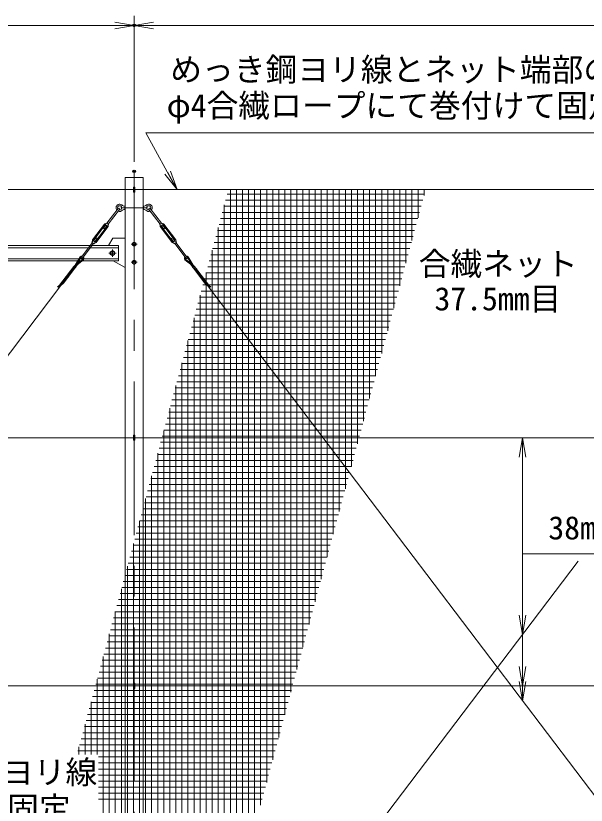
# Model space of a CAD drawing. Units: millimetres at full size; details may follow other scales. Extents: x -16800 to 16800, y -11880 to 11880.
# Drawn here: x -8048 to -3337, y 1571 to 8094 of the extents above; entities that cross this region are included whole.
import ezdxf
from ezdxf.enums import TextEntityAlignment as Align

# ---------------------------------------------------------------- set-up
doc = ezdxf.new("R2010")
doc.units = ezdxf.units.MM
doc.header["$LTSCALE"] = 40
doc.header["$PDMODE"] = 32
doc.header["$PDSIZE"] = 20
doc.linetypes.add('USER1', pattern=[50.8, 31.75, -6.35, 6.35, -6.35])
for name, color, linetype, lineweight in [('0-0_D-STR1', 1, 'Continuous', 18), ('0-1_D-BMK', 2, 'USER1', 13), ('0-2_D-STR3', 3, 'Continuous', 13), ('0-6_D-STR-DIM', 7, 'Continuous', 13), ('0-7_0', 7, 'Continuous', 18), ('0-9_D-STR-TXT', 7, 'Continuous', 13), ('0-A_D-STR2', 7, 'Continuous', 13)]:
    doc.layers.add(name, color=color, linetype=linetype, lineweight=lineweight)
doc.layers.add('0-8_Defpoints', color=253, linetype='Continuous')
doc.styles.add('ＭＳ ゴシック', font='')
doc.styles.get('ＭＳ ゴシック').set_extended_font_data('MS Gothic')

# ---------------------------------------------------------------- blocks, each defined once
blk = doc.blocks.new('_Open')
at = {"layer": '0-7_0'}
blk.add_line((-40, 6.67), (0, 0), dxfattribs=at)
blk.add_lwpolyline([(-40, -6.67), (0, 0), (-40, 0)], dxfattribs=at)

msp = doc.modelspace()

# ---------------------------------------------------------------- linework, layer by layer
at = {"layer": '0-0_D-STR1'}
for p, q in [((-6995.08, 487.52), (-6995.08, 6757.52)), ((-7200.08, 6195.02), (-12940.08, 6195.02)), ((-7200.08, 6178.02), (-12940.08, 6178.02)), ((-7200.08, 6195.02), (-7200.08, 6070.02)), ((-12940.08, 6087.02), (-7200.08, 6087.02))]:
    msp.add_line(p, q, dxfattribs=at)
for points in [[(-6995.08, 6757.52), (-7145.08, 6757.52), (-7145.08, 487.52)], [(-12940.08, 6195.02), (-12940.08, 6070.02), (-7200.08, 6070.02)]]:
    msp.add_lwpolyline(points, dxfattribs=at)
at = {"layer": '0-1_D-BMK'}
for p, q in [((-7070.08, -2293.48), (-7070.08, 6808.52)), ((-7180.08, 6507.52), (-6960.08, 6507.52)), ((-7095.08, 6207.52), (-7045.08, 6207.52)), ((-7220.08, 6132.52), (-7280.08, 6132.52)), ((-7250.08, 6162.52), (-7250.08, 6102.52)), ((-7095.08, 6057.52), (-7045.08, 6057.52))]:
    msp.add_line(p, q, dxfattribs=at)
at = {"layer": '0-2_D-STR3'}
for p, q in [((-12288.4, 6657.52), (-270.08, 6657.52)), ((-7076.08, 6674.52), (-7076.08, 6640.52)), ((-7064.08, 6674.52), (-7064.08, 6640.52)), ((-7201.59, 6501.98), (-7294.57, 6379.22)), ((-7192.02, 6494.73), (-7285, 6371.97)), ((-7174.3, 6515.52), (-7174.3, 6499.52)), ((-7147.86, 6522.52), (-7155.41, 6522.03)), ((-7147.86, 6492.52), (-7155.41, 6493.01)), ((-7147.86, 6522.52), (-7147.86, 6492.52)), ((-7147.86, 6515.52), (-7145.08, 6515.52)), ((-7147.86, 6499.52), (-7145.08, 6499.52)), ((-6995.08, 6515.52), (-6992.3, 6515.52)), ((-6995.08, 6499.52), (-6992.3, 6499.52)), ((-6992.3, 6522.52), (-6992.3, 6492.52)), ((-6992.3, 6522.52), (-6984.75, 6522.03)), ((-6992.3, 6492.52), (-6984.75, 6493.01)), ((-6965.86, 6515.52), (-6965.86, 6499.52)), ((-6948.14, 6494.73), (-6855.11, 6372)), ((-6938.57, 6501.98), (-6845.55, 6379.25)), ((-7315.61, 6371.32), (-7413.42, 6242.18)), ((-7308.83, 6366.18), (-7406.64, 6237.04)), ((-7293.68, 6354.71), (-7391.5, 6225.57)), ((-7286.91, 6349.58), (-7384.72, 6220.44)), ((-7304.83, 6365.66), (-7324.76, 6339.36)), ((-7294.07, 6357.51), (-7306.03, 6366.57)), ((-7297.76, 6381.63), (-7303.8, 6376.42)), ((-7281.81, 6369.56), (-7297.76, 6381.63)), ((-7281.81, 6369.56), (-7285.19, 6362.33)), ((-6858.3, 6369.59), (-6842.36, 6381.67)), ((-6858.3, 6369.59), (-6854.92, 6362.36)), ((-6853.2, 6349.61), (-6755.34, 6220.51)), ((-6846.43, 6354.75), (-6748.57, 6225.64)), ((-6846.04, 6357.55), (-6834.09, 6366.61)), ((-6842.36, 6381.67), (-6836.32, 6376.46)), ((-6835.28, 6365.71), (-6815.35, 6339.41)), ((-6831.28, 6366.23), (-6733.43, 6237.12)), ((-6824.51, 6371.36), (-6726.65, 6242.25)), ((-7415.32, 6219.78), (-7508.3, 6097.02)), ((-7405.76, 6212.54), (-7498.74, 6089.78)), ((-7394.3, 6225.19), (-7406.25, 6234.24)), ((-7385.13, 6259.64), (-7405.06, 6233.34)), ((-7402.57, 6210.12), (-7396.53, 6215.33)), ((-7375.57, 6252.4), (-7395.49, 6226.09)), ((-7375.57, 6252.4), (-7385.13, 6259.64)), ((-7247.58, 6257.52), (-7283.3, 6195.02)), ((-7247.58, 6257.52), (-7145.08, 6257.52)), ((-6764.51, 6252.46), (-6754.94, 6259.71)), ((-6764.51, 6252.46), (-6744.57, 6226.16)), ((-6754.94, 6259.71), (-6735.01, 6233.41)), ((-6745.77, 6225.26), (-6733.81, 6234.32)), ((-6737.49, 6210.2), (-6743.54, 6215.41)), ((-6734.3, 6212.62), (-6641.28, 6089.89)), ((-6724.74, 6219.86), (-6631.72, 6097.13)), ((-7489.28, 6078.22), (-7583.58, 6002.04)), ((-7494.85, 6084), (-7563.51, 6028.53)), ((-7516.43, 6101.82), (-7558.28, 6032.76)), ((-7509.91, 6097.15), (-7539.95, 6047.56)), ((-7243.38, 6070.02), (-7145.08, 6014.57)), ((-6650.73, 6078.32), (-6556.41, 6002.18)), ((-6645.16, 6084.11), (-6576.49, 6028.67)), ((-6630.11, 6097.26), (-6600.05, 6047.69)), ((-6623.59, 6101.94), (-6581.72, 6032.89)), ((-7686.77, 5867.25), (-7568.57, 6023.31)), ((-7653.61, 5884.6), (-7534.84, 6041.41)), ((-7557.76, 6012.61), (-7603.65, 5975.54)), ((-6486.34, 5884.76), (-6605.16, 6041.53)), ((-6582.23, 6012.74), (-6536.33, 5975.69)), ((-6453.17, 5867.42), (-6571.42, 6023.44)), ((-7597.9, 5959.62), (-7643.78, 5922.54)), ((-7577.83, 5986.11), (-7623.71, 5949.04)), ((-6562.15, 5986.25), (-6516.25, 5949.2)), ((-6542.07, 5959.76), (-6496.17, 5922.7)), ((-7638.04, 5906.62), (-7703.61, 5853.65)), ((-7658.11, 5880.12), (-7693.91, 5851.19)), ((-7617.97, 5933.12), (-7663.85, 5896.05)), ((-6522, 5933.27), (-6476.1, 5896.21)), ((-6501.92, 5906.78), (-6436.33, 5853.83)), ((-6481.84, 5880.29), (-6446.02, 5851.37)), ((-12778.37, -871.04), (-7676.01, 5865.66)), ((-6463.93, 5865.83), (-2304.68, 378.35)), ((-12288.4, 4607.52), (-270.08, 4607.52)), ((-7076.08, 4624.52), (-7076.08, 4590.52)), ((-7064.08, 4624.52), (-7064.08, 4590.52)), ((-6782.51, -871.1), (-3403.4, 3587.11)), ((-12288.4, 2557.52), (-270.08, 2557.52)), ((-7076.08, 2574.52), (-7076.08, 2540.52)), ((-7064.08, 2574.52), (-7064.08, 2540.52))]:
    msp.add_line(p, q, dxfattribs=at)
for points in [[(-7295.27, 6358.42), (-7315.19, 6332.11), (-7324.76, 6339.36)], [(-6844.84, 6358.46), (-6824.91, 6332.16), (-6815.35, 6339.41)], [(-7402.57, 6210.12), (-7418.51, 6222.2), (-7415.13, 6229.43)], [(-6737.49, 6210.2), (-6721.55, 6222.28), (-6724.93, 6229.51)]]:
    msp.add_lwpolyline(points, dxfattribs=at)
for points in [[(-7085.06, 6216.17), (-7070.08, 6224.82), (-7055.1, 6216.17), (-7055.1, 6198.87), (-7070.08, 6190.22), (-7085.06, 6198.87)], [(-7232.07, 6122.12), (-7250.08, 6111.72), (-7268.1, 6122.12), (-7268.1, 6142.92), (-7250.08, 6153.32), (-7232.07, 6142.92)], [(-7085.06, 6066.17), (-7070.08, 6074.82), (-7055.1, 6066.17), (-7055.1, 6048.87), (-7070.08, 6040.22), (-7085.06, 6048.87)]]:
    msp.add_lwpolyline(points, close=True, dxfattribs=at)
for centre, radius in [((-7070.08, 6207.52), 13.11), ((-7250.08, 6132.52), 16.09), ((-7070.08, 6057.52), 13.11)]:
    msp.add_circle(centre, radius, dxfattribs=at)
for centre, radius, start, end in [((-7070.08, 6674.52), 6, 0, 180), ((-7070.08, 6640.52), 6, 180, 0), ((-7189.86, 6507.52), 30, 40.33299, 221.32286), ((-7189.86, 6507.52), 17.5, 27.20289, 212.80878), ((-7156.32, 6536), 14, 220.33299, 273.7314), ((-6983.84, 6536), 14, 266.2686, 319.66701), ((-6950.3, 6507.52), 30, 318.69734, 139.66701), ((-6950.3, 6507.52), 17.5, 327.21143, 152.79711), ((-7189.86, 6507.52), 30, 244.39678, 319.66701), ((-7196.81, 6498.35), 6, 322.85982, 142.85982), ((-7189.86, 6507.52), 17.5, 252.91086, 332.79711), ((-7156.32, 6479.04), 14, 86.2686, 139.66701), ((-6983.84, 6479.04), 14, 40.33299, 93.7314), ((-6950.3, 6507.52), 30, 220.33299, 295.62342), ((-6950.3, 6507.52), 17.5, 207.20289, 287.10934), ((-6943.35, 6498.36), 6, 37.16038, 217.16038), ((-7307.24, 6364.98), 10.5, 86.74093, 142.85982), ((-7307.24, 6364.98), 2, 52.85982, 142.85982), ((-7306.41, 6379.45), 4, 266.74093, 310.76057), ((-7295.28, 6355.92), 2, 322.85982, 52.85982), ((-7295.28, 6355.92), 10.5, 322.85982, 18.9787), ((-7281.57, 6360.64), 4, 154.95907, 198.9787), ((-6844.83, 6355.96), 10.5, 161.0415, 217.16038), ((-6858.55, 6360.67), 4, 341.0415, 25.06113), ((-6844.83, 6355.96), 2, 127.16038, 217.16038), ((-6833.71, 6379.49), 4, 229.25964, 273.27927), ((-6832.88, 6365.02), 2, 37.16038, 127.16038), ((-6832.88, 6365.02), 10.5, 37.16038, 93.27927), ((-7405.05, 6235.84), 10.5, 142.85982, 198.9787), ((-7418.76, 6231.12), 4, 334.95907, 18.9787), ((-7405.05, 6235.84), 2, 142.85982, 232.85982), ((-7393.91, 6212.3), 4, 86.74093, 130.76057), ((-7393.09, 6226.78), 2, 232.85982, 322.85982), ((-7393.09, 6226.78), 10.5, 266.74093, 322.85982), ((-6746.98, 6226.85), 10.5, 217.16038, 273.27927), ((-6746.98, 6226.85), 2, 217.16038, 307.16038), ((-6746.15, 6212.37), 4, 49.25964, 93.27927), ((-6735.02, 6235.91), 2, 307.16038, 37.16038), ((-6735.02, 6235.91), 10.5, 341.0415, 37.16038), ((-6721.31, 6231.2), 4, 161.0415, 205.06113), ((-7502.59, 6090.34), 18, 81.37038, 140.03485), ((-7502.59, 6090.34), 10, 112.08416, 137.03438), ((-7503.52, 6093.4), 6, 142.85982, 322.85982), ((-7502.59, 6090.34), 10, 320.6701, 32.93223), ((-7502.59, 6090.34), 18, 317.6841, 41.22662), ((-6637.43, 6090.45), 18, 138.79358, 222.3361), ((-6637.43, 6090.45), 10, 147.08797, 219.35011), ((-6636.5, 6093.51), 6, 217.16038, 37.16038), ((-6637.43, 6090.45), 18, 39.98535, 98.64982), ((-6637.43, 6090.45), 10, 42.98582, 67.93604), ((-7564.72, 5978.7), 30, 128.93346, 142.85982), ((-7544.66, 6005.2), 30, 128.93346, 142.85982), ((-7576.61, 6035.95), 30, 308.93337, 322.85982), ((-6563.39, 6036.08), 30, 217.16038, 231.08683), ((-6595.33, 6005.32), 30, 37.16038, 51.08674), ((-6575.25, 5978.83), 30, 37.16038, 51.08674), ((-7604.86, 5925.71), 30, 128.93346, 142.85982), ((-7636.82, 5956.45), 30, 308.93337, 322.85982), ((-7584.79, 5952.2), 30, 128.93346, 142.85982), ((-7616.75, 5982.95), 30, 308.93337, 322.85982), ((-7596.68, 6009.45), 30, 308.93337, 322.85982), ((-6543.31, 6009.59), 30, 217.16038, 231.08683), ((-6523.23, 5983.1), 30, 217.16038, 231.08683), ((-6555.18, 5952.34), 30, 37.16038, 51.08674), ((-6503.15, 5956.61), 30, 217.16038, 231.08683), ((-6535.1, 5925.85), 30, 37.16038, 51.08674), ((-7645, 5872.71), 30, 128.93346, 142.85982), ((-7676.96, 5903.46), 30, 308.93337, 322.85982), ((-7624.93, 5899.21), 30, 128.93346, 142.85982), ((-7656.89, 5929.96), 30, 308.93337, 322.85982), ((-6483.07, 5930.12), 30, 217.16038, 231.08683), ((-6515.02, 5899.36), 30, 37.16038, 51.08674), ((-6462.99, 5903.63), 30, 217.16038, 231.08683), ((-6494.94, 5872.87), 30, 37.16038, 51.08674), ((-7681.37, 5921.19), 71.11, 251.77394, 259.83809), ((-6458.59, 5921.36), 71.11, 280.18211, 288.24626), ((-7070.08, 4624.52), 6, 0, 180), ((-7070.08, 4590.52), 6, 180, 0), ((-7070.08, 2574.52), 6, 0, 180), ((-7070.08, 2540.52), 6, 180, 0)]:
    msp.add_arc(centre, radius, start, end, dxfattribs=at)
at = {"layer": '0-6_D-STR-DIM'}
for p, q in [((-7070.08, 6888.52), (-7070.08, 8094.14)), ((-7070.08, 6888.52), (-7070.08, 8094.14)), ((-13070.08, 8014.14), (-7070.08, 8014.14)), ((-7070.08, 8014.14), (-1070.08, 8014.14))]:
    msp.add_line(p, q, dxfattribs=at)
at = {"layer": '0-8_Defpoints'}
for p in [(-7070.08, 8014.14), (-7070.08, 6808.52)]:
    msp.add_point(p, dxfattribs=at)
at = {"layer": '0-9_D-STR-TXT'}
for p, q in [((-3862.45, 3913.2), (-3862.45, 2435.59)), ((-3862.45, 3913.2), (-3862.45, 2983.46)), ((-3862.45, 3648.01), (-3862.45, 2559.52))]:
    msp.add_line(p, q, dxfattribs=at)
for points in [[(-1104.27, 7128.16), (-6972.94, 7128.16), (-6716.67, 6659.28)], [(-1191.75, 3648.01), (-3862.45, 3648.01), (-3862.45, 4605.52)]]:
    msp.add_lwpolyline(points, dxfattribs=at)
at = {"layer": '0-A_D-STR2'}
for p, q in [((-6275.84, 638.89), (-6275.84, 6657.52)), ((-6225.84, 825.5), (-6225.84, 6657.52)), ((-6175.84, 1012.1), (-6175.84, 6657.52)), ((-6125.84, 1198.7), (-6125.84, 6657.52)), ((-6075.84, 1385.3), (-6075.84, 6657.52)), ((-6025.84, 1571.91), (-6025.84, 6657.52)), ((-5975.84, 1758.51), (-5975.84, 6657.52)), ((-5925.84, 1945.11), (-5925.84, 6657.52)), ((-5875.84, 2131.71), (-5875.84, 6657.52)), ((-5825.84, 2318.32), (-5825.84, 6657.52)), ((-5775.84, 2504.92), (-5775.84, 6657.52)), ((-5725.84, 2691.52), (-5725.84, 6657.52)), ((-5675.84, 2878.12), (-5675.84, 6657.52)), ((-5625.84, 3064.73), (-5625.84, 6657.52)), ((-5575.84, 3251.33), (-5575.84, 6657.52)), ((-5525.84, 3437.93), (-5525.84, 6657.52)), ((-5475.84, 3624.53), (-5475.84, 6657.52)), ((-5425.84, 3811.14), (-5425.84, 6657.52)), ((-5375.84, 3997.74), (-5375.84, 6657.52)), ((-5325.84, 4184.34), (-5325.84, 6657.52)), ((-5275.84, 4370.94), (-5275.84, 6657.52)), ((-5225.84, 4557.55), (-5225.84, 6657.52)), ((-5175.84, 4744.15), (-5175.84, 6657.52)), ((-5125.84, 4930.75), (-5125.84, 6657.52)), ((-5075.84, 5117.35), (-5075.84, 6657.52)), ((-5025.84, 5303.96), (-5025.84, 6657.52)), ((-4975.84, 5490.56), (-4975.84, 6657.52)), ((-4925.84, 5677.16), (-4925.84, 6657.52)), ((-4875.84, 5863.76), (-4875.84, 6657.52)), ((-4825.84, 6050.37), (-4825.84, 6657.52)), ((-4775.84, 6236.97), (-4775.84, 6657.52)), ((-4725.84, 6423.57), (-4725.84, 6657.52)), ((-4675.84, 6610.17), (-4675.84, 6657.52)), ((-6302.2, 6620), (-4673.21, 6620)), ((-6325.84, 512.52), (-6325.84, 6531.77)), ((-6315.6, 6570), (-4686.61, 6570)), ((-6342.39, 6470), (-4713.4, 6470)), ((-6329, 6520), (-4700.01, 6520)), ((-6355.79, 6420), (-4726.8, 6420)), ((-6375.84, 512.52), (-6375.84, 6345.16)), ((-6369.19, 6370), (-4740.2, 6370)), ((-6395.98, 6270), (-4766.99, 6270)), ((-6382.59, 6320), (-4753.6, 6320)), ((-6409.38, 6220), (-4780.39, 6220)), ((-6425.84, 512.52), (-6425.84, 6158.56)), ((-6422.78, 6170), (-4793.79, 6170)), ((-6449.57, 6070), (-4820.58, 6070)), ((-6436.18, 6120), (-4807.19, 6120)), ((-6462.97, 6020), (-4833.98, 6020)), ((-6476.37, 5970), (-4847.38, 5970)), ((-6475.84, 512.52), (-6475.84, 5971.96)), ((-6489.77, 5920), (-4860.78, 5920)), ((-6516.56, 5820), (-4887.57, 5820)), ((-6503.16, 5870), (-4874.17, 5870)), ((-6529.96, 5770), (-4900.97, 5770)), ((-6525.84, 512.52), (-6525.84, 5785.36)), ((-6543.36, 5720), (-4914.37, 5720)), ((-6570.15, 5620), (-4941.16, 5620)), ((-6556.75, 5670), (-4927.76, 5670)), ((-6583.55, 5570), (-4954.56, 5570)), ((-6575.84, 512.52), (-6575.84, 5598.75)), ((-6596.95, 5520), (-4967.96, 5520)), ((-6623.74, 5420), (-4994.75, 5420)), ((-6610.34, 5470), (-4981.35, 5470)), ((-6637.14, 5370), (-5008.15, 5370)), ((-6625.84, 512.52), (-6625.84, 5412.15)), ((-6650.54, 5320), (-5021.55, 5320)), ((-6677.33, 5220), (-5048.34, 5220)), ((-6675.84, 512.52), (-6675.84, 5225.55)), ((-6663.93, 5270), (-5034.94, 5270)), ((-6690.73, 5170), (-5061.74, 5170)), ((-6704.13, 5120), (-5075.14, 5120)), ((-6725.84, 512.52), (-6725.84, 5038.95)), ((-6717.52, 5070), (-5088.53, 5070)), ((-6744.32, 4970), (-5115.33, 4970)), ((-6730.92, 5020), (-5101.93, 5020)), ((-6757.72, 4920), (-5128.73, 4920)), ((-6775.84, 512.52), (-6775.84, 4852.34)), ((-6771.11, 4870), (-5142.12, 4870)), ((-6797.91, 4770), (-5168.92, 4770)), ((-6784.51, 4820), (-5155.52, 4820)), ((-6811.31, 4720), (-5182.32, 4720)), ((-6825.84, 512.52), (-6825.84, 4665.74)), ((-6824.7, 4670), (-5195.71, 4670)), ((-6851.5, 4570), (-5222.51, 4570)), ((-6838.1, 4620), (-5209.11, 4620)), ((-6864.9, 4520), (-5235.91, 4520)), ((-6878.29, 4470), (-5249.3, 4470)), ((-6875.84, 512.52), (-6875.84, 4479.14)), ((-6891.69, 4420), (-5262.7, 4420)), ((-6918.49, 4320), (-5289.5, 4320)), ((-6905.09, 4370), (-5276.1, 4370)), ((-6931.88, 4270), (-5302.89, 4270)), ((-6925.84, 512.52), (-6925.84, 4292.54)), ((-6945.28, 4220), (-5316.29, 4220)), ((-6972.08, 4120), (-5343.08, 4120)), ((-6958.68, 4170), (-5329.69, 4170)), ((-6985.47, 4070), (-5356.48, 4070)), ((-6975.84, 512.52), (-6975.84, 4105.93)), ((-6998.87, 4020), (-5369.88, 4020)), ((-7025.84, 512.52), (-7025.84, 3919.33)), ((-7025.67, 3920), (-5396.67, 3920)), ((-7012.27, 3970), (-5383.28, 3970)), ((-7039.06, 3870), (-5410.07, 3870)), ((-7052.46, 3820), (-5423.47, 3820)), ((-7079.26, 3720), (-5450.26, 3720)), ((-7075.84, 512.52), (-7075.84, 3732.73)), ((-7065.86, 3770), (-5436.87, 3770)), ((-7092.65, 3670), (-5463.66, 3670)), ((-7106.05, 3620), (-5477.06, 3620)), ((-7125.84, 512.52), (-7125.84, 3546.13)), ((-7119.45, 3570), (-5490.46, 3570)), ((-7146.24, 3470), (-5517.25, 3470)), ((-7132.85, 3520), (-5503.85, 3520)), ((-7159.64, 3420), (-5530.65, 3420)), ((-7175.84, 512.52), (-7175.84, 3359.52)), ((-7173.04, 3370), (-5544.05, 3370)), ((-7199.83, 3270), (-5570.84, 3270)), ((-7186.43, 3320), (-5557.44, 3320)), ((-7213.23, 3220), (-5584.24, 3220)), ((-7226.63, 3170), (-5597.64, 3170)), ((-7225.84, 512.52), (-7225.84, 3172.92)), ((-7253.42, 3070), (-5624.43, 3070)), ((-7240.02, 3120), (-5611.03, 3120)), ((-7266.82, 3020), (-5637.83, 3020)), ((-7280.22, 2970), (-5651.23, 2970)), ((-7275.84, 512.52), (-7275.84, 2986.32)), ((-7293.61, 2920), (-5664.62, 2920)), ((-7320.41, 2820), (-5691.42, 2820)), ((-7307.01, 2870), (-5678.02, 2870)), ((-7333.81, 2770), (-5704.82, 2770)), ((-7325.84, 512.52), (-7325.84, 2799.72)), ((-7347.2, 2720), (-5718.21, 2720)), ((-7375.84, 1989.76), (-7375.84, 2613.11)), ((-7374, 2620), (-5745.01, 2620)), ((-7360.6, 2670), (-5731.61, 2670)), ((-7387.4, 2570), (-5758.41, 2570)), ((-7400.79, 2520), (-5771.8, 2520)), ((-7427.59, 2420), (-5798.6, 2420)), ((-7425.84, 1989.76), (-7425.84, 2426.51)), ((-7414.19, 2470), (-5785.2, 2470)), ((-7440.99, 2370), (-5812, 2370)), ((-7454.38, 2320), (-5825.39, 2320)), ((-7481.18, 2220), (-5852.19, 2220)), ((-7475.84, 1989.76), (-7475.84, 2239.91)), ((-7467.78, 2270), (-5838.79, 2270)), ((-7494.58, 2170), (-5865.59, 2170)), ((-7507.97, 2120), (-5878.98, 2120)), ((-7525.84, 1989.76), (-7525.84, 2053.31)), ((-7521.37, 2070), (-5892.38, 2070)), ((-7534.77, 2020), (-5905.78, 2020)), ((-7363.57, 1970), (-5919.18, 1970)), ((-7363.57, 1920), (-5932.57, 1920)), ((-7363.57, 1870), (-5945.97, 1870)), ((-7363.57, 1820), (-5959.37, 1820)), ((-7363.57, 1770), (-5972.77, 1770)), ((-7363.57, 1720), (-5986.16, 1720)), ((-7363.57, 1670), (-5999.56, 1670)), ((-7363.57, 1620), (-6012.96, 1620))]:
    msp.add_line(p, q, dxfattribs=at)

# ---------------------------------------------------------------- block references
at = {"layer": '0-6_D-STR-DIM', "xscale": 4, "yscale": 4}
msp.add_blockref('_Open', (-7070.08, 8014.14), dxfattribs=at)
at = {"layer": '0-6_D-STR-DIM', "xscale": 4, "yscale": 4, "rotation": 180}
msp.add_blockref('_Open', (-7070.08, 8014.14), dxfattribs=at)
at = {"layer": '0-9_D-STR-TXT', "xscale": 4, "yscale": 4}
for p, rotation in [((-6715.72, 6657.52), 298.65841), ((-3862.45, 4607.52), 90), ((-3862.45, 2981.46), 270), ((-3862.45, 2557.52), 270), ((-3862.45, 2433.59), 270)]:
    msp.add_blockref('_Open', p, dxfattribs=dict(at, rotation=rotation))

# ---------------------------------------------------------------- texts
at = {"layer": '0-9_D-STR-TXT', "style": 'ＭＳ ゴシック'}
for s, p in [('めっき鋼ヨリ線とネット端部のφ6合繊ロープを', (-6772.29, 7496.56)), ('φ4合繊ロープにて巻付けて固定', (-6801.73, 7198.3)), ('合繊ネット', (-4719.83, 5890.81)), ('37.5mm目', (-4589.88, 5601.95)), ('38mm めっき鋼ヨリ線', (-3649.62, 3709.52)), ('ネットとめっき鋼ヨリ線', (-10261.88, 1689.92)), ('とをφ4ロープにて固定', (-10286.25, 1391.66))]:
    msp.add_text(s, height=192.4, dxfattribs=at).set_placement(p, align=Align.BOTTOM_LEFT)

doc.saveas('drawing.dxf')
